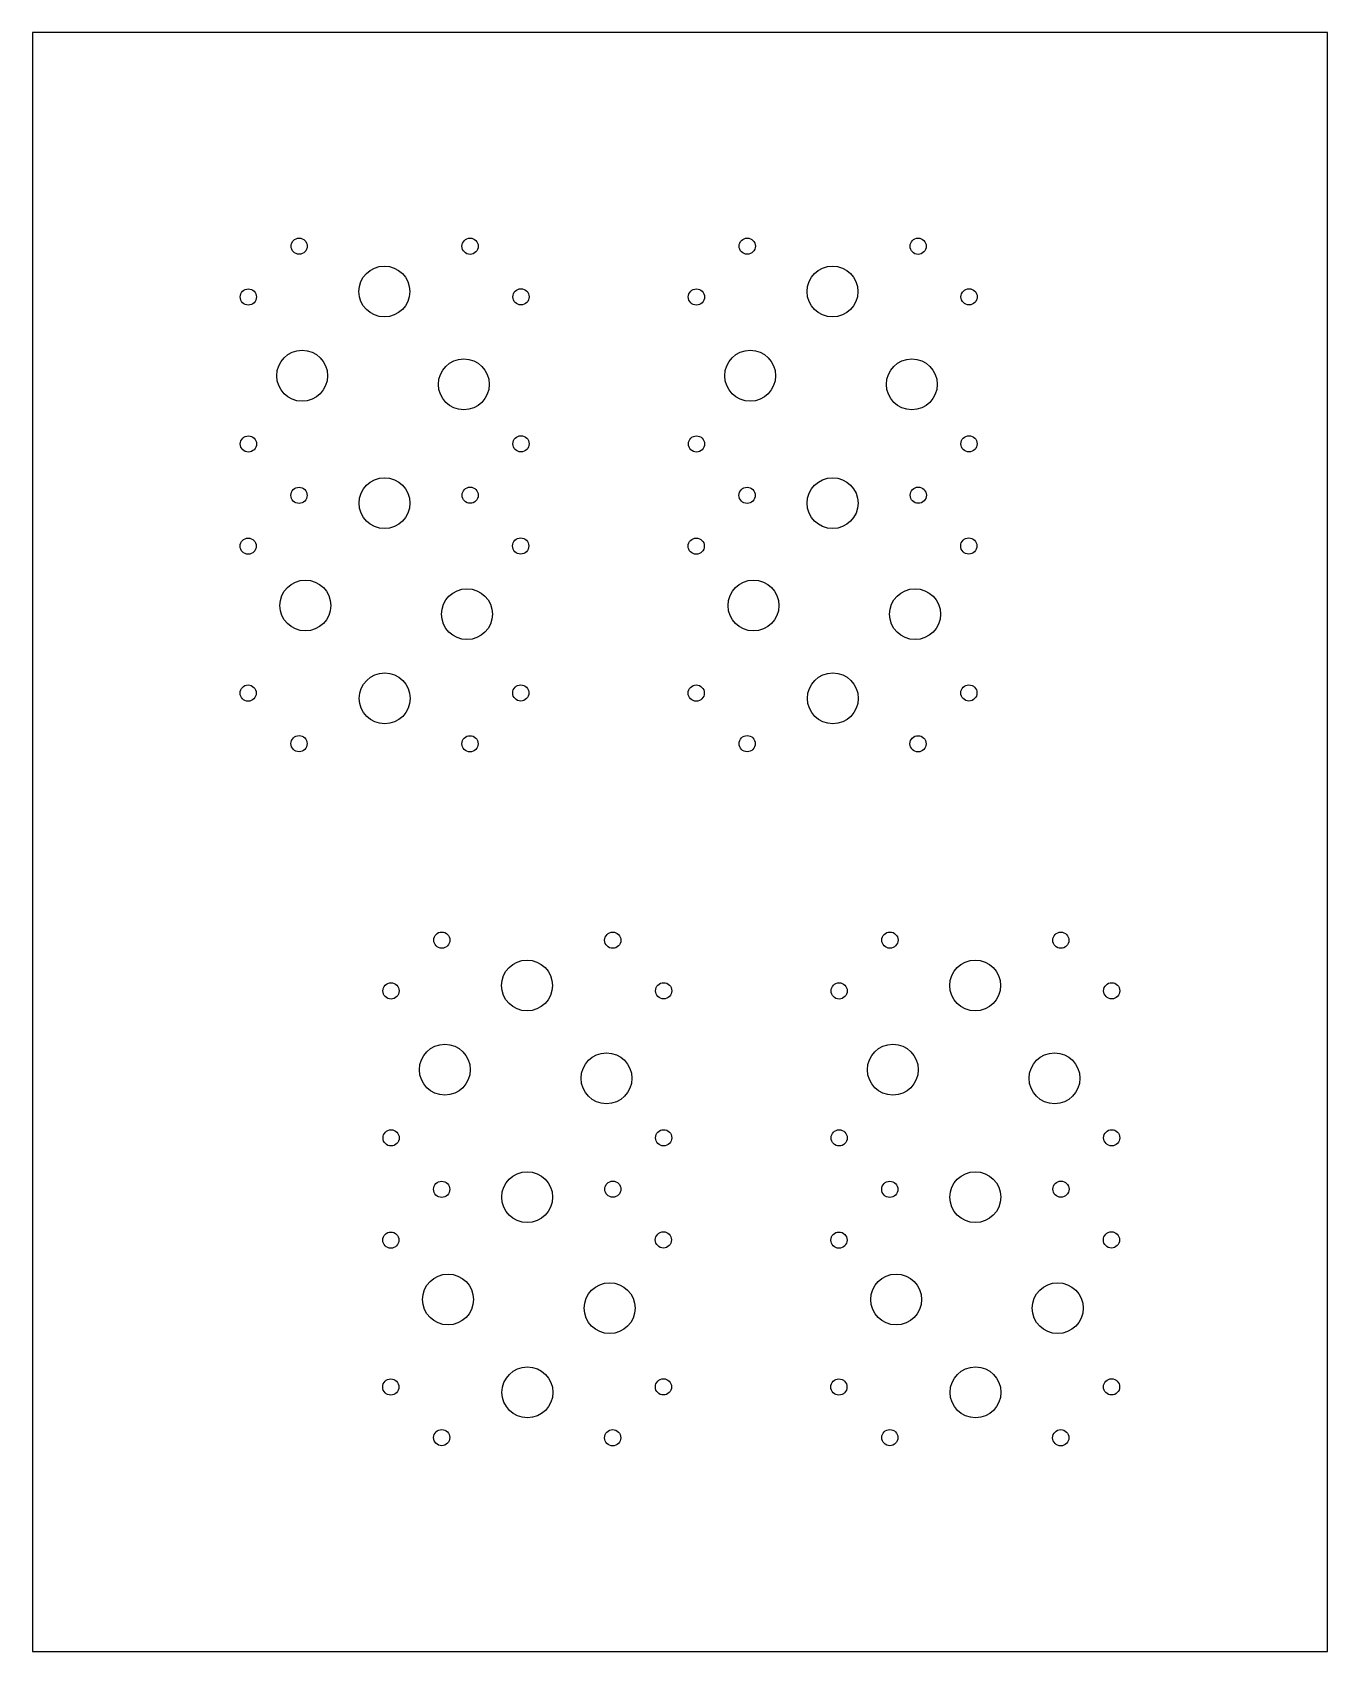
# Model space of a CAD drawing. Header units: millimetres. Extents: x -140 to 140, y -175 to 175.
import ezdxf

# ---------------------------------------------------------------- set-up
doc = ezdxf.new("R2010")
doc.units = ezdxf.units.MM
doc.layers.get('0').update_dxf_attribs({"linetype": 'CONTINUOUS'})

msp = doc.modelspace()

# ---------------------------------------------------------------- linework, layer by layer
msp.add_lwpolyline([(140, -175), (140, 175), (-140, 175), (-140, -175)], close=True)
for centre, radius in [((-82.33, 128.79), 1.75), ((-45.38, 128.77), 1.75), ((14.54, 128.79), 1.75), ((51.48, 128.77), 1.75), ((-63.91, 118.98), 5.5), ((32.96, 118.98), 5.5), ((-93.32, 117.81), 1.75), ((-34.38, 117.84), 1.75), ((3.55, 117.81), 1.75), ((62.49, 117.84), 1.75), ((-81.69, 100.78), 5.5), ((15.18, 100.78), 5.5), ((-46.74, 98.92), 5.5), ((50.12, 98.92), 5.5), ((-93.3, 86.04), 1.75), ((-34.38, 86.07), 1.75), ((3.57, 86.04), 1.75), ((62.48, 86.07), 1.75), ((-63.88, 73.24), 5.5), ((32.98, 73.24), 5.5), ((-82.36, 74.93), 1.75), ((-45.36, 74.96), 1.75), ((14.5, 74.93), 1.75), ((51.51, 74.96), 1.75), ((-93.35, 63.95), 1.75), ((-34.44, 63.99), 1.75), ((3.51, 63.95), 1.75), ((62.43, 63.99), 1.75), ((-80.99, 51.11), 5.5), ((15.88, 51.11), 5.5), ((-46.05, 49.24), 5.5), ((50.82, 49.24), 5.5), ((-63.83, 31.04), 5.5), ((33.04, 31.04), 5.5), ((-93.36, 32.19), 1.75), ((-34.42, 32.22), 1.75), ((3.51, 32.19), 1.75), ((62.45, 32.22), 1.75), ((-82.35, 21.26), 1.75), ((-45.4, 21.23), 1.75), ((14.52, 21.26), 1.75), ((51.46, 21.23), 1.75), ((-51.49, -21.21), 1.75), ((-14.54, -21.23), 1.75), ((45.38, -21.21), 1.75), ((82.33, -21.23), 1.75), ((-33.07, -31.02), 5.5), ((63.8, -31.02), 5.5), ((-62.47, -32.19), 1.75), ((-3.53, -32.16), 1.75), ((34.4, -32.19), 1.75), ((93.33, -32.16), 1.75), ((-50.84, -49.22), 5.5), ((46.02, -49.22), 5.5), ((-15.9, -51.08), 5.5), ((80.97, -51.08), 5.5), ((-62.45, -63.96), 1.75), ((-3.54, -63.93), 1.75), ((34.41, -63.96), 1.75), ((93.33, -63.93), 1.75), ((-51.52, -75.07), 1.75), ((-33.04, -76.76), 5.5), ((-14.52, -75.04), 1.75), ((45.35, -75.07), 1.75), ((63.83, -76.76), 5.5), ((82.35, -75.04), 1.75), ((-62.51, -86.05), 1.75), ((-3.59, -86.01), 1.75), ((34.36, -86.05), 1.75), ((93.27, -86.01), 1.75), ((-50.15, -98.89), 5.5), ((46.72, -98.89), 5.5), ((-15.21, -100.76), 5.5), ((81.66, -100.76), 5.5), ((-32.98, -118.96), 5.5), ((63.89, -118.96), 5.5), ((-62.52, -117.81), 1.75), ((-3.58, -117.78), 1.75), ((34.35, -117.81), 1.75), ((93.29, -117.78), 1.75), ((-51.51, -128.74), 1.75), ((-14.56, -128.77), 1.75), ((45.36, -128.74), 1.75), ((82.31, -128.77), 1.75)]:
    msp.add_circle(centre, radius)

doc.saveas('drawing.dxf')
